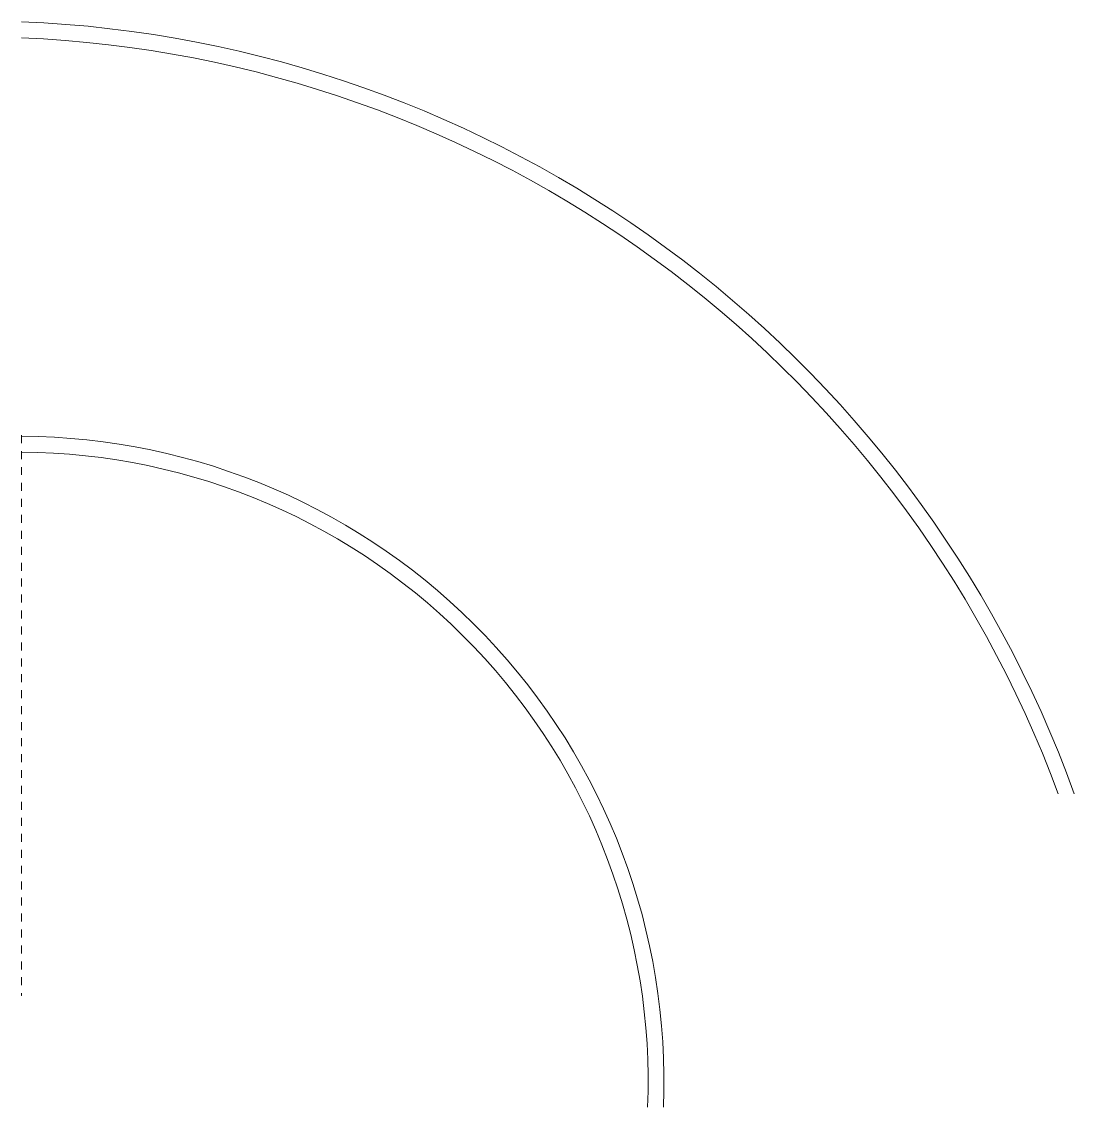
# Model space of a CAD drawing. Header units: millimetres. Extents: x 917 to 1168, y -421 to -23.
# Drawn here: x 1091.64 to 1104.85, y -421.3 to -407.68 of the extents above; entities that cross this region are included whole.
import ezdxf

# ---------------------------------------------------------------- set-up
doc = ezdxf.new("R2010")
doc.units = ezdxf.units.MM
doc.header["$LTSCALE"] = 0.1
doc.linetypes.add('CONTINUA', pattern=[0])
doc.linetypes.add('HIDDEN', pattern=[0.375, 0.25, -0.125])
doc.layers.get('0').update_dxf_attribs({"lineweight": 5})
doc.layers.add('CORDON H NUEVO', color=251, linetype='Continuous', lineweight=5)
doc.layers.add('Lavarropa', color=7, linetype='HIDDEN', lineweight=5)

# ---------------------------------------------------------------- blocks, each defined once
blk = doc.blocks.new('SS final')
at = {"color": 8, "lineweight": 18}
for p in [(1078.04, -439.37), (1067.835, -446.4)]:
    blk.add_line(p, (1078.04, -446.4), dxfattribs=at)
at = {"layer": 'CORDON H NUEVO', "color": 8, "lineweight": 5}
for centre, radius, start, end in [((1077.433, -448.851), 14.679, 19.842, 87.6306), ((1077.416, -448.893), 14.521, 20.2421, 87.5364), ((1078.007, -447.473), 8.088, 357.6821, 89.761), ((1078.006, -447.476), 7.891, 357.6473, 89.7465)]:
    blk.add_arc(centre, radius, start, end, dxfattribs=at)

msp = doc.modelspace()

# ---------------------------------------------------------------- block references
at = {"layer": 'Lavarropa', "color": 3, "linetype": 'CONTINUA', "lineweight": 13}
msp.add_blockref('SS final', (13.604, 26.501), dxfattribs=at)

doc.saveas('drawing.dxf')
